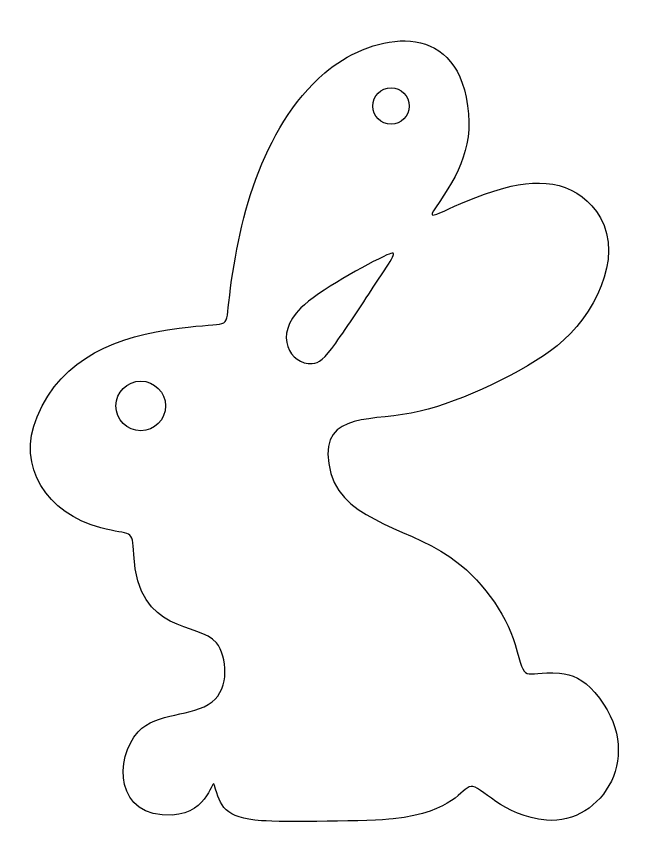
# Model space of a CAD drawing. Header units: centimetres. Extents: x -1 to 124, y -94 to 8.
# Drawn here: x 76.67 to 84.76, y -2.35 to 8.01 of the extents above; entities that cross this region are included whole.
import ezdxf

# ---------------------------------------------------------------- set-up
doc = ezdxf.new("R2010")
doc.units = ezdxf.units.CM
doc.header["$MEASUREMENT"] = 0
doc.layers.add('layer 1', color=7, linetype='Continuous')

msp = doc.modelspace()

# ---------------------------------------------------------------- linework, layer by layer
at = {"layer": 'layer 1', "color": 250}
for points, knots in [([(83.62735, -0.405), (83.13156, -0.37402), (83.21186, -0.56307), (83.05754, -0.03846), (83.05754, -0.03846), (82.93587, 0.37514), (82.61065, 0.8194), (82.22446, 1.08452), (82.22446, 1.08452), (81.61982, 1.49963), (80.77501, 1.55676), (80.6716, 2.28083), (80.6716, 2.28083), (80.57349, 2.96775), (81.24627, 2.8055), (81.84125, 2.95062), (81.84125, 2.95062), (82.37322, 3.08038), (83.16963, 3.44819), (83.59737, 3.79036), (83.59737, 3.79036), (84.07079, 4.16908), (84.44673, 4.91391), (84.15054, 5.42987), (84.15054, 5.42987), (83.89213, 5.88), (83.41345, 5.95237), (82.91424, 5.80975), (82.91424, 5.80975), (82.20884, 5.60823), (81.86869, 5.31288), (82.03785, 5.5565), (82.03785, 5.5565), (82.34336, 5.99647), (82.55339, 6.37262), (82.43107, 6.97605), (82.43107, 6.97605), (82.22088, 8.01292), (81.16808, 7.75534), (80.62161, 7.28595), (80.62161, 7.28595), (79.79745, 6.57805), (79.50167, 5.34648), (79.392, 4.34354), (79.392, 4.34354), (79.35176, 3.97557), (79.41023, 4.10313), (78.75554, 4.01697), (78.75554, 4.01697), (77.9627, 3.91264), (77.26067, 3.6515), (76.93608, 2.88064), (76.93608, 2.88064), (76.66828, 2.24464), (77.06349, 1.63975), (77.75251, 1.45776), (77.75251, 1.45776), (78.15063, 1.35259), (78.15709, 1.45913), (78.17571, 1.11453), (78.17571, 1.11453), (78.23186, 0.07482), (79.01134, 0.25812), (79.23204, -0.01512), (79.23204, -0.01512), (79.37679, -0.19433), (79.39942, -0.59858), (79.17873, -0.77155), (79.17873, -0.77155), (78.92712, -0.96877), (78.46931, -0.89748), (78.23234, -1.15476), (78.23234, -1.15476), (77.91791, -1.49615), (77.93343, -2.26296), (78.66556, -2.2211), (78.66556, -2.2211), (79.15254, -2.19326), (79.17583, -1.72611), (79.20871, -1.84123), (79.20871, -1.84123), (79.28581, -2.11114), (79.32791, -2.25464), (79.81187, -2.29442), (79.81187, -2.29442), (80.05735, -2.3146), (81.24293, -2.30091), (81.49802, -2.27109), (81.49802, -2.27109), (82.2911, -2.17839), (82.36178, -1.87867), (82.49437, -1.85457), (82.49437, -1.85457), (82.60661, -1.83416), (82.90603, -2.24153), (83.46076, -2.28775), (83.46076, -2.28775), (84.17126, -2.34697), (84.75877, -1.43771), (84.08056, -0.65159), (84.08056, -0.65159), (83.93394, -0.48164), (83.7873, -0.41499), (83.62735, -0.405)], [0, 0, 0, 0, 0.03703704, 0.03703704, 0.03703704, 0.03703704, 0.07407407, 0.07407407, 0.07407407, 0.07407407, 0.11111111, 0.11111111, 0.11111111, 0.11111111, 0.14814815, 0.14814815, 0.14814815, 0.14814815, 0.18518519, 0.18518519, 0.18518519, 0.18518519, 0.22222222, 0.22222222, 0.22222222, 0.22222222, 0.25925926, 0.25925926, 0.25925926, 0.25925926, 0.2962963, 0.2962963, 0.2962963, 0.2962963, 0.33333333, 0.33333333, 0.33333333, 0.33333333, 0.37037037, 0.37037037, 0.37037037, 0.37037037, 0.40740741, 0.40740741, 0.40740741, 0.40740741, 0.44444444, 0.44444444, 0.44444444, 0.44444444, 0.48148148, 0.48148148, 0.48148148, 0.48148148, 0.51851852, 0.51851852, 0.51851852, 0.51851852, 0.55555556, 0.55555556, 0.55555556, 0.55555556, 0.59259259, 0.59259259, 0.59259259, 0.59259259, 0.62962963, 0.62962963, 0.62962963, 0.62962963, 0.66666667, 0.66666667, 0.66666667, 0.66666667, 0.7037037, 0.7037037, 0.7037037, 0.7037037, 0.74074074, 0.74074074, 0.74074074, 0.74074074, 0.77777778, 0.77777778, 0.77777778, 0.77777778, 0.81481481, 0.81481481, 0.81481481, 0.81481481, 0.85185185, 0.85185185, 0.85185185, 0.85185185, 0.88888889, 0.88888889, 0.88888889, 0.88888889, 0.92592593, 0.92592593, 0.92592593, 0.92592593, 1, 1, 1, 1]), ([(81.46995, 6.62854), (81.59854, 6.62854), (81.70278, 6.73278), (81.70278, 6.86137), (81.70278, 6.86137), (81.70278, 6.98996), (81.59854, 7.0942), (81.46995, 7.0942), (81.46995, 7.0942), (81.34136, 7.0942), (81.23713, 6.98996), (81.23713, 6.86137), (81.23713, 6.86137), (81.23713, 6.73278), (81.34136, 6.62854), (81.46995, 6.62854)], [0, 0, 0, 0, 0.2, 0.2, 0.2, 0.2, 0.4, 0.4, 0.4, 0.4, 0.6, 0.6, 0.6, 0.6, 1, 1, 1, 1]), ([(81.26799, 4.5801), (81.13471, 4.3735), (80.90811, 4.02692), (80.76148, 3.82531), (80.76148, 3.82531), (80.61486, 3.62372), (80.54821, 3.56708), (80.4599, 3.56207), (80.4599, 3.56207), (80.17649, 3.54601), (79.95618, 3.92202), (80.31494, 4.27518), (80.31494, 4.27518), (80.52711, 4.48404), (81.169, 4.84563), (81.41796, 4.9533), (81.41796, 4.9533), (81.58325, 5.02479), (81.49521, 4.93225), (81.26799, 4.5801)], [0, 0, 0, 0, 0.16666667, 0.16666667, 0.16666667, 0.16666667, 0.33333333, 0.33333333, 0.33333333, 0.33333333, 0.5, 0.5, 0.5, 0.5, 0.66666667, 0.66666667, 0.66666667, 0.66666667, 1, 1, 1, 1]), ([(78.26403, 2.7017), (78.43961, 2.7017), (78.58194, 2.84403), (78.58194, 3.01961), (78.58194, 3.01961), (78.58194, 3.19518), (78.43961, 3.33752), (78.26403, 3.33752), (78.26403, 3.33752), (78.08845, 3.33752), (77.94612, 3.19518), (77.94612, 3.01961), (77.94612, 3.01961), (77.94612, 2.84403), (78.08845, 2.7017), (78.26403, 2.7017)], [0, 0, 0, 0, 0.2, 0.2, 0.2, 0.2, 0.4, 0.4, 0.4, 0.4, 0.6, 0.6, 0.6, 0.6, 1, 1, 1, 1])]:
    msp.add_open_spline(points, degree=3, knots=knots, dxfattribs=at)

doc.saveas('drawing.dxf')
